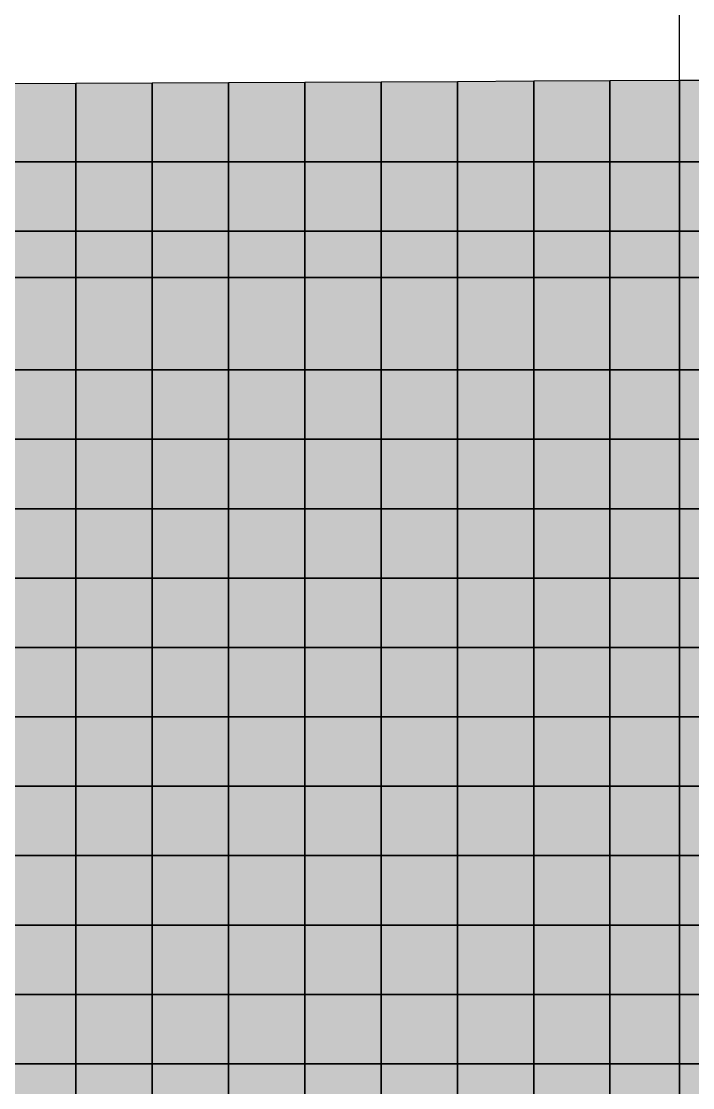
# Model space of a CAD drawing. Header units: inches. Extents: x -100 to 100, y -41 to 41.
# Drawn here: x 23.81 to 33.49, y -10.34 to 5.02 of the extents above; entities that cross this region are included whole.
import ezdxf

# ---------------------------------------------------------------- set-up
doc = ezdxf.new("R2010")
doc.units = ezdxf.units.IN
doc.header["$MEASUREMENT"] = 0

msp = doc.modelspace()

# ---------------------------------------------------------------- linework, layer by layer
at = {"color": 8, "true_color": 0x7e8a72, "transparency": 33554687}
msp.add_line((33.3, 4.17), (33.3, 19.87), dxfattribs=at)
at = {"color": 18, "true_color": 0x000000, "transparency": 33554532}
for p, q in [((33.3, 4.17), (33.3, 19.87)), ((30.1, 4.154), (29, 4.1485)), ((31.2, 4.1595), (30.1, 4.154)), ((30.1, 3), (30.1, 4.154)), ((30.1, 4.154), (30.1, 3)), ((32.3, 4.165), (31.2, 4.1595)), ((31.2, 3), (31.2, 4.1595)), ((31.2, 4.1595), (31.2, 3)), ((33.3, 4.17), (32.3, 4.165)), ((32.3, 3), (32.3, 4.165)), ((32.3, 4.165), (32.3, 3)), ((34.5, 4.176), (33.3, 4.17)), ((33.3, 3), (33.3, 4.17)), ((33.3, 4.17), (33.3, 3)), ((33.3, 4.17), (33.3, 4.17)), ((33.3, 4.17), (33.3, 4.17)), ((33.3, 4.17), (33.3, 4.17)), ((33.3, 3), (33.3, 4.17)), ((24.6, 4.1265), (23.51, 4.12105)), ((25.7, 4.132), (24.6, 4.1265)), ((24.6, 3), (24.6, 4.1265)), ((24.6, 4.1265), (24.6, 3)), ((26.8, 4.1375), (25.7, 4.132)), ((25.7, 3), (25.7, 4.132)), ((25.7, 4.132), (25.7, 3)), ((27.9, 4.143), (26.8, 4.1375)), ((26.8, 3), (26.8, 4.1375)), ((26.8, 4.1375), (26.8, 3)), ((29, 4.1485), (27.9, 4.143)), ((27.9, 3), (27.9, 4.143)), ((27.9, 4.143), (27.9, 3)), ((29, 3), (29, 4.1485)), ((29, 4.1485), (29, 3)), ((24.6, 3), (23.51, 3)), ((23.51, 3), (24.6, 3)), ((24.6, 2), (24.6, 3)), ((24.6, 3), (24.6, 2)), ((25.7, 3), (24.6, 3)), ((24.6, 3), (25.7, 3)), ((25.7, 2), (25.7, 3)), ((25.7, 3), (25.7, 2)), ((26.8, 3), (25.7, 3)), ((25.7, 3), (26.8, 3)), ((26.8, 2), (26.8, 3)), ((26.8, 3), (26.8, 2)), ((27.9, 3), (26.8, 3)), ((26.8, 3), (27.9, 3)), ((27.9, 2), (27.9, 3)), ((29, 3), (27.9, 3)), ((27.9, 3), (27.9, 2)), ((27.9, 3), (29, 3)), ((29, 2), (29, 3)), ((30.1, 3), (29, 3)), ((29, 3), (29, 2)), ((29, 3), (30.1, 3)), ((30.1, 2), (30.1, 3)), ((31.2, 3), (30.1, 3)), ((30.1, 3), (30.1, 2)), ((30.1, 3), (31.2, 3)), ((31.2, 2), (31.2, 3)), ((31.2, 3), (31.2, 2)), ((32.3, 3), (31.2, 3)), ((31.2, 3), (32.3, 3)), ((32.3, 2), (32.3, 3)), ((32.3, 3), (33.3, 3)), ((33.3, 3), (32.3, 3)), ((32.3, 3), (32.3, 2)), ((33.3, 2), (33.3, 3)), ((34.5, 3), (33.3, 3)), ((33.3, 3), (33.3, 2)), ((33.3, 3), (34.5, 3)), ((33.3, 3), (33.3, 3)), ((33.3, 2), (33.3, 3)), ((23.51, 2), (24.6, 2)), ((24.6, 2), (23.51, 2)), ((24.6, 2), (25.7, 2)), ((24.6, 1.33), (24.6, 2)), ((25.7, 2), (24.6, 2)), ((24.6, 2), (24.6, 1.33)), ((25.7, 2), (26.8, 2)), ((25.7, 1.33), (25.7, 2)), ((26.8, 2), (25.7, 2)), ((25.7, 2), (25.7, 1.33)), ((26.8, 2), (27.9, 2)), ((26.8, 1.33), (26.8, 2)), ((27.9, 2), (26.8, 2)), ((26.8, 2), (26.8, 1.33)), ((27.9, 2), (29, 2)), ((27.9, 1.33), (27.9, 2)), ((27.9, 2), (27.9, 1.33)), ((29, 2), (27.9, 2)), ((29, 2), (30.1, 2)), ((29, 1.33), (29, 2)), ((30.1, 2), (29, 2)), ((29, 2), (29, 1.33)), ((30.1, 2), (31.2, 2)), ((30.1, 1.33), (30.1, 2)), ((31.2, 2), (30.1, 2)), ((30.1, 2), (30.1, 1.33)), ((31.2, 2), (32.3, 2)), ((31.2, 1.33), (31.2, 2)), ((32.3, 2), (31.2, 2)), ((31.2, 2), (31.2, 1.33)), ((32.3, 2), (33.3, 2)), ((32.3, 1.33), (32.3, 2)), ((33.3, 2), (32.3, 2)), ((32.3, 2), (32.3, 1.33)), ((33.3, 2), (34.5, 2)), ((33.3, 1.33), (33.3, 2)), ((33.3, 2), (33.3, 1.33)), ((34.5, 2), (33.3, 2)), ((33.3, 2), (33.3, 2)), ((33.3, 2), (33.3, 1.33)), ((24.6, 1.33), (23.51, 1.33)), ((23.51, 1.33), (24.6, 1.33)), ((24.6, 0), (24.6, 1.33)), ((25.7, 1.33), (24.6, 1.33)), ((24.6, 1.33), (24.6, 0)), ((24.6, 1.33), (25.7, 1.33)), ((25.7, 0), (25.7, 1.33)), ((26.8, 1.33), (25.7, 1.33)), ((25.7, 1.33), (25.7, 0)), ((25.7, 1.33), (26.8, 1.33)), ((26.8, 0), (26.8, 1.33)), ((27.9, 1.33), (26.8, 1.33)), ((26.8, 1.33), (26.8, 0)), ((26.8, 1.33), (27.9, 1.33)), ((27.9, 0), (27.9, 1.33)), ((27.9, 1.33), (27.9, 0)), ((29, 1.33), (27.9, 1.33)), ((27.9, 1.33), (29, 1.33)), ((29, 0), (29, 1.33)), ((30.1, 1.33), (29, 1.33)), ((29, 1.33), (29, 0)), ((29, 1.33), (30.1, 1.33)), ((30.1, 0), (30.1, 1.33)), ((31.2, 1.33), (30.1, 1.33)), ((30.1, 1.33), (30.1, 0)), ((30.1, 1.33), (31.2, 1.33)), ((31.2, 0), (31.2, 1.33)), ((32.3, 1.33), (31.2, 1.33)), ((31.2, 1.33), (31.2, 0)), ((31.2, 1.33), (32.3, 1.33)), ((32.3, 0), (32.3, 1.33)), ((33.3, 1.33), (32.3, 1.33)), ((32.3, 1.33), (32.3, 0)), ((32.3, 1.33), (33.3, 1.33)), ((33.3, 1.33), (33.3, 0)), ((33.3, 0), (33.3, 1.33)), ((34.5, 1.33), (33.3, 1.33)), ((33.3, 1.33), (33.3, 0)), ((33.3, 1.33), (34.5, 1.33)), ((33.3, 1.33), (33.3, 1.33)), ((24.6, 0), (23.51, 0)), ((23.51, 0), (24.6, 0)), ((24.6, -1), (24.6, 0)), ((24.6, 0), (24.6, -1)), ((25.7, 0), (24.6, 0)), ((24.6, 0), (25.7, 0)), ((25.7, -1), (25.7, 0)), ((25.7, 0), (25.7, -1)), ((26.8, 0), (25.7, 0)), ((25.7, 0), (26.8, 0)), ((26.8, -1), (26.8, 0)), ((26.8, 0), (26.8, -1)), ((27.9, 0), (26.8, 0)), ((26.8, 0), (27.9, 0)), ((27.9, -1), (27.9, 0)), ((27.9, 0), (27.9, -1)), ((29, 0), (27.9, 0)), ((27.9, 0), (29, 0)), ((29, -1), (29, 0)), ((29, 0), (29, -1)), ((30.1, 0), (29, 0)), ((29, 0), (30.1, 0)), ((30.1, -1), (30.1, 0)), ((30.1, 0), (30.1, -1)), ((31.2, 0), (30.1, 0)), ((30.1, 0), (31.2, 0)), ((31.2, -1), (31.2, 0)), ((31.2, 0), (31.2, -1)), ((32.3, 0), (31.2, 0)), ((31.2, 0), (32.3, 0)), ((32.3, -1), (32.3, 0)), ((32.3, 0), (32.3, -1)), ((33.3, 0), (32.3, 0)), ((32.3, 0), (33.3, 0)), ((33.3, 0), (33.3, -1)), ((33.3, -1), (33.3, 0)), ((33.3, 0), (33.3, -1)), ((34.5, 0), (33.3, 0)), ((33.3, 0), (34.5, 0)), ((33.3, 0), (33.3, 0)), ((24.6, -1), (23.51, -1)), ((23.51, -1), (24.6, -1)), ((24.6, -2), (24.6, -1)), ((24.6, -1), (24.6, -2)), ((25.7, -1), (24.6, -1)), ((24.6, -1), (25.7, -1)), ((25.7, -2), (25.7, -1)), ((26.8, -1), (25.7, -1)), ((25.7, -1), (25.7, -2)), ((25.7, -1), (26.8, -1)), ((26.8, -2), (26.8, -1)), ((26.8, -1), (26.8, -2)), ((27.9, -1), (26.8, -1)), ((26.8, -1), (27.9, -1)), ((27.9, -2), (27.9, -1)), ((27.9, -1), (29, -1)), ((29, -1), (27.9, -1)), ((27.9, -1), (27.9, -2)), ((29, -2), (29, -1)), ((29, -1), (29, -2)), ((30.1, -1), (29, -1)), ((29, -1), (30.1, -1)), ((30.1, -2), (30.1, -1)), ((31.2, -1), (30.1, -1)), ((30.1, -1), (30.1, -2)), ((30.1, -1), (31.2, -1)), ((31.2, -2), (31.2, -1)), ((31.2, -1), (31.2, -2)), ((32.3, -1), (31.2, -1)), ((31.2, -1), (32.3, -1)), ((32.3, -2), (32.3, -1)), ((32.3, -1), (32.3, -2)), ((33.3, -1), (32.3, -1)), ((32.3, -1), (33.3, -1)), ((33.3, -1), (33.3, -2)), ((33.3, -2), (33.3, -1)), ((33.3, -1), (33.3, -2)), ((34.5, -1), (33.3, -1)), ((33.3, -1), (34.5, -1)), ((33.3, -1), (33.3, -1)), ((24.6, -2), (23.51, -2)), ((23.51, -2), (24.6, -2)), ((24.6, -3), (24.6, -2)), ((24.6, -2), (24.6, -3)), ((25.7, -2), (24.6, -2)), ((24.6, -2), (25.7, -2)), ((25.7, -3), (25.7, -2)), ((26.8, -2), (25.7, -2)), ((25.7, -2), (25.7, -3)), ((25.7, -2), (26.8, -2)), ((26.8, -3), (26.8, -2)), ((26.8, -2), (26.8, -3)), ((27.9, -2), (26.8, -2)), ((26.8, -2), (27.9, -2)), ((27.9, -3), (27.9, -2)), ((29, -2), (27.9, -2)), ((27.9, -2), (27.9, -3)), ((27.9, -2), (29, -2)), ((29, -3), (29, -2)), ((30.1, -2), (29, -2)), ((29, -2), (29, -3)), ((29, -2), (30.1, -2)), ((30.1, -3), (30.1, -2)), ((31.2, -2), (30.1, -2)), ((30.1, -2), (30.1, -3)), ((30.1, -2), (31.2, -2)), ((31.2, -3), (31.2, -2)), ((31.2, -2), (31.2, -3)), ((32.3, -2), (31.2, -2)), ((31.2, -2), (32.3, -2)), ((32.3, -3), (32.3, -2)), ((32.3, -2), (32.3, -3)), ((33.3, -2), (32.3, -2)), ((32.3, -2), (33.3, -2)), ((33.3, -2), (33.3, -3)), ((33.3, -3), (33.3, -2)), ((33.3, -2), (34.5, -2)), ((34.5, -2), (33.3, -2)), ((33.3, -2), (33.3, -3)), ((33.3, -2), (33.3, -2)), ((24.6, -3), (23.51, -3)), ((23.51, -3), (24.6, -3)), ((24.6, -4), (24.6, -3)), ((25.7, -3), (24.6, -3)), ((24.6, -3), (24.6, -4)), ((24.6, -3), (25.7, -3)), ((25.7, -4), (25.7, -3)), ((26.8, -3), (25.7, -3)), ((25.7, -3), (25.7, -4)), ((25.7, -3), (26.8, -3)), ((26.8, -4), (26.8, -3)), ((27.9, -3), (26.8, -3)), ((26.8, -3), (26.8, -4)), ((26.8, -3), (27.9, -3)), ((27.9, -4), (27.9, -3)), ((29, -3), (27.9, -3)), ((27.9, -3), (27.9, -4)), ((27.9, -3), (29, -3)), ((29, -4), (29, -3)), ((30.1, -3), (29, -3)), ((29, -3), (29, -4)), ((29, -3), (30.1, -3)), ((30.1, -4), (30.1, -3)), ((31.2, -3), (30.1, -3)), ((30.1, -3), (30.1, -4)), ((30.1, -3), (31.2, -3)), ((31.2, -4), (31.2, -3)), ((32.3, -3), (31.2, -3)), ((31.2, -3), (31.2, -4)), ((31.2, -3), (32.3, -3)), ((32.3, -4), (32.3, -3)), ((33.3, -3), (32.3, -3)), ((32.3, -3), (32.3, -4)), ((32.3, -3), (33.3, -3)), ((33.3, -3), (33.3, -4)), ((33.3, -4), (33.3, -3)), ((34.5, -3), (33.3, -3)), ((33.3, -3), (33.3, -4)), ((33.3, -3), (34.5, -3)), ((33.3, -3), (33.3, -3)), ((24.6, -4), (23.51, -4)), ((23.51, -4), (24.6, -4)), ((24.6, -5), (24.6, -4)), ((24.6, -4), (24.6, -5)), ((25.7, -4), (24.6, -4)), ((24.6, -4), (25.7, -4)), ((25.7, -5), (25.7, -4)), ((26.8, -4), (25.7, -4)), ((25.7, -4), (25.7, -5)), ((25.7, -4), (26.8, -4)), ((26.8, -5), (26.8, -4)), ((26.8, -4), (26.8, -5)), ((27.9, -4), (26.8, -4)), ((26.8, -4), (27.9, -4)), ((27.9, -5), (27.9, -4)), ((29, -4), (27.9, -4)), ((27.9, -4), (27.9, -5)), ((27.9, -4), (29, -4)), ((29, -5), (29, -4)), ((29, -4), (30.1, -4)), ((29, -4), (29, -5)), ((30.1, -4), (29, -4)), ((30.1, -5), (30.1, -4)), ((31.2, -4), (30.1, -4)), ((30.1, -4), (30.1, -5)), ((30.1, -4), (31.2, -4)), ((31.2, -5), (31.2, -4)), ((31.2, -4), (31.2, -5)), ((32.3, -4), (31.2, -4)), ((31.2, -4), (32.3, -4)), ((32.3, -5), (32.3, -4)), ((32.3, -4), (32.3, -5)), ((33.3, -4), (32.3, -4)), ((32.3, -4), (33.3, -4)), ((33.3, -4), (33.3, -5)), ((33.3, -5), (33.3, -4)), ((33.3, -4), (33.3, -5)), ((34.5, -4), (33.3, -4)), ((33.3, -4), (34.5, -4)), ((33.3, -4), (33.3, -4)), ((23.51, -5), (24.6, -5)), ((24.6, -5), (23.51, -5)), ((24.6, -6), (24.6, -5)), ((25.7, -5), (24.6, -5)), ((24.6, -5), (24.6, -6)), ((24.6, -5), (25.7, -5)), ((25.7, -6), (25.7, -5)), ((26.8, -5), (25.7, -5)), ((25.7, -5), (25.7, -6)), ((25.7, -5), (26.8, -5)), ((26.8, -6), (26.8, -5)), ((26.8, -5), (26.8, -6)), ((27.9, -5), (26.8, -5)), ((26.8, -5), (27.9, -5)), ((27.9, -6), (27.9, -5)), ((29, -5), (27.9, -5)), ((27.9, -5), (27.9, -6)), ((27.9, -5), (29, -5)), ((29, -6), (29, -5)), ((30.1, -5), (29, -5)), ((29, -5), (29, -6)), ((29, -5), (30.1, -5)), ((30.1, -6), (30.1, -5)), ((31.2, -5), (30.1, -5)), ((30.1, -5), (30.1, -6)), ((30.1, -5), (31.2, -5)), ((31.2, -6), (31.2, -5)), ((32.3, -5), (31.2, -5)), ((31.2, -5), (31.2, -6)), ((31.2, -5), (32.3, -5)), ((32.3, -6), (32.3, -5)), ((33.3, -5), (32.3, -5)), ((32.3, -5), (32.3, -6)), ((32.3, -5), (33.3, -5)), ((33.3, -5), (33.3, -6)), ((33.3, -6), (33.3, -5)), ((34.5, -5), (33.3, -5)), ((33.3, -5), (33.3, -6)), ((33.3, -5), (34.5, -5)), ((33.3, -5), (33.3, -5)), ((24.6, -6), (23.51, -6)), ((23.51, -6), (24.6, -6)), ((24.6, -7), (24.6, -6)), ((25.7, -6), (24.6, -6)), ((24.6, -6), (24.6, -7)), ((24.6, -6), (25.7, -6)), ((25.7, -7), (25.7, -6)), ((26.8, -6), (25.7, -6)), ((25.7, -6), (25.7, -7)), ((25.7, -6), (26.8, -6)), ((26.8, -7), (26.8, -6)), ((26.8, -6), (26.8, -7)), ((27.9, -6), (26.8, -6)), ((26.8, -6), (27.9, -6)), ((27.9, -7), (27.9, -6)), ((29, -6), (27.9, -6)), ((27.9, -6), (27.9, -7)), ((27.9, -6), (29, -6)), ((29, -7), (29, -6)), ((30.1, -6), (29, -6)), ((29, -6), (29, -7)), ((29, -6), (30.1, -6)), ((30.1, -7), (30.1, -6)), ((31.2, -6), (30.1, -6)), ((30.1, -6), (30.1, -7)), ((30.1, -6), (31.2, -6)), ((31.2, -7), (31.2, -6)), ((32.3, -6), (31.2, -6)), ((31.2, -6), (31.2, -7)), ((31.2, -6), (32.3, -6)), ((32.3, -7), (32.3, -6)), ((33.3, -6), (32.3, -6)), ((32.3, -6), (32.3, -7)), ((32.3, -6), (33.3, -6)), ((33.3, -6), (33.3, -7)), ((33.3, -7), (33.3, -6)), ((34.5, -6), (33.3, -6)), ((33.3, -6), (33.3, -7)), ((33.3, -6), (34.5, -6)), ((33.3, -6), (33.3, -6)), ((24.6, -7), (23.51, -7)), ((23.51, -7), (24.6, -7)), ((24.6, -8), (24.6, -7)), ((25.7, -7), (24.6, -7)), ((24.6, -7), (24.6, -8)), ((24.6, -7), (25.7, -7)), ((25.7, -8), (25.7, -7)), ((26.8, -7), (25.7, -7)), ((25.7, -7), (25.7, -8)), ((25.7, -7), (26.8, -7)), ((26.8, -8), (26.8, -7)), ((26.8, -7), (26.8, -8)), ((27.9, -7), (26.8, -7)), ((26.8, -7), (27.9, -7)), ((27.9, -8), (27.9, -7)), ((29, -7), (27.9, -7)), ((27.9, -7), (27.9, -8)), ((27.9, -7), (29, -7)), ((29, -8), (29, -7)), ((30.1, -7), (29, -7)), ((29, -7), (29, -8)), ((29, -7), (30.1, -7)), ((30.1, -8), (30.1, -7)), ((30.1, -7), (31.2, -7)), ((30.1, -7), (30.1, -8)), ((31.2, -7), (30.1, -7)), ((31.2, -8), (31.2, -7)), ((31.2, -7), (31.2, -8)), ((32.3, -7), (31.2, -7)), ((31.2, -7), (32.3, -7)), ((32.3, -8), (32.3, -7)), ((33.3, -7), (32.3, -7)), ((32.3, -7), (32.3, -8)), ((32.3, -7), (33.3, -7)), ((33.3, -7), (33.3, -8)), ((33.3, -8), (33.3, -7)), ((34.5, -7), (33.3, -7)), ((33.3, -7), (33.3, -8)), ((33.3, -7), (34.5, -7)), ((33.3, -7), (33.3, -7)), ((24.6, -8), (23.51, -8)), ((23.51, -8), (24.6, -8)), ((24.6, -9), (24.6, -8)), ((24.6, -8), (25.7, -8)), ((25.7, -8), (24.6, -8)), ((24.6, -8), (24.6, -9)), ((25.7, -9), (25.7, -8)), ((26.8, -8), (25.7, -8)), ((25.7, -8), (25.7, -9)), ((25.7, -8), (26.8, -8)), ((26.8, -9), (26.8, -8)), ((27.9, -8), (26.8, -8)), ((26.8, -8), (26.8, -9)), ((26.8, -8), (27.9, -8)), ((27.9, -9), (27.9, -8)), ((29, -8), (27.9, -8)), ((27.9, -8), (27.9, -9)), ((27.9, -8), (29, -8)), ((29, -9), (29, -8)), ((30.1, -8), (29, -8)), ((29, -8), (29, -9)), ((29, -8), (30.1, -8)), ((30.1, -9), (30.1, -8)), ((30.1, -8), (30.1, -9)), ((31.2, -8), (30.1, -8)), ((30.1, -8), (31.2, -8)), ((31.2, -9), (31.2, -8)), ((32.3, -8), (31.2, -8)), ((31.2, -8), (31.2, -9)), ((31.2, -8), (32.3, -8)), ((32.3, -9), (32.3, -8)), ((33.3, -8), (32.3, -8)), ((32.3, -8), (32.3, -9)), ((32.3, -8), (33.3, -8)), ((33.3, -8), (33.3, -9)), ((33.3, -9), (33.3, -8)), ((34.5, -8), (33.3, -8)), ((33.3, -8), (33.3, -9)), ((33.3, -8), (34.5, -8)), ((33.3, -8), (33.3, -8)), ((24.6, -9), (23.51, -9)), ((23.51, -9), (24.6, -9)), ((24.6, -10), (24.6, -9)), ((25.7, -9), (24.6, -9)), ((24.6, -9), (24.6, -10)), ((24.6, -9), (25.7, -9)), ((25.7, -10), (25.7, -9)), ((26.8, -9), (25.7, -9)), ((25.7, -9), (25.7, -10)), ((25.7, -9), (26.8, -9)), ((26.8, -10), (26.8, -9)), ((26.8, -9), (26.8, -10)), ((27.9, -9), (26.8, -9)), ((26.8, -9), (27.9, -9)), ((27.9, -10), (27.9, -9)), ((29, -9), (27.9, -9)), ((27.9, -9), (27.9, -10)), ((27.9, -9), (29, -9)), ((29, -10), (29, -9)), ((30.1, -9), (29, -9)), ((29, -9), (29, -10)), ((29, -9), (30.1, -9)), ((30.1, -10), (30.1, -9)), ((30.1, -9), (30.1, -10)), ((31.2, -9), (30.1, -9)), ((30.1, -9), (31.2, -9)), ((31.2, -10), (31.2, -9)), ((31.2, -9), (31.2, -10)), ((32.3, -9), (31.2, -9)), ((31.2, -9), (32.3, -9)), ((32.3, -10), (32.3, -9)), ((33.3, -9), (32.3, -9)), ((32.3, -9), (32.3, -10)), ((32.3, -9), (33.3, -9)), ((33.3, -9), (33.3, -10)), ((33.3, -10), (33.3, -9)), ((34.5, -9), (33.3, -9)), ((33.3, -9), (33.3, -10)), ((33.3, -9), (34.5, -9)), ((33.3, -9), (33.3, -9)), ((24.6, -10), (23.51, -10)), ((23.51, -10), (24.6, -10)), ((24.6, -11), (24.6, -10)), ((24.6, -10), (24.6, -11)), ((25.7, -10), (24.6, -10)), ((24.6, -10), (25.7, -10)), ((25.7, -11), (25.7, -10)), ((26.8, -10), (25.7, -10)), ((25.7, -10), (25.7, -11)), ((25.7, -10), (26.8, -10)), ((26.8, -11), (26.8, -10)), ((26.8, -10), (26.8, -11)), ((27.9, -10), (26.8, -10)), ((26.8, -10), (27.9, -10)), ((27.9, -11), (27.9, -10)), ((29, -10), (27.9, -10)), ((27.9, -10), (27.9, -11)), ((27.9, -10), (29, -10)), ((29, -11), (29, -10)), ((29, -10), (29, -11)), ((30.1, -10), (29, -10)), ((29, -10), (30.1, -10)), ((30.1, -11), (30.1, -10)), ((30.1, -10), (30.1, -11)), ((31.2, -10), (30.1, -10)), ((30.1, -10), (31.2, -10)), ((31.2, -11), (31.2, -10)), ((31.2, -10), (32.3, -10)), ((31.2, -10), (31.2, -11)), ((32.3, -10), (31.2, -10)), ((32.3, -11), (32.3, -10)), ((32.3, -10), (32.3, -11)), ((33.3, -10), (32.3, -10)), ((32.3, -10), (33.3, -10)), ((33.3, -10), (33.3, -11)), ((33.3, -11), (33.3, -10)), ((33.3, -10), (33.3, -11)), ((34.5, -10), (33.3, -10)), ((33.3, -10), (34.5, -10)), ((33.3, -10), (33.3, -10))]:
    msp.add_line(p, q, dxfattribs=at)
at = {"color": 33, "true_color": 0xe99a4e, "transparency": 33554687}
msp.add_line((33.3, 4.17), (33.3, 4.17), dxfattribs=at)
at = {"color": 251, "true_color": 0x435b5c, "transparency": 33554687}
msp.add_line((33.3, 4.17), (33.3, 4.17), dxfattribs=at)
at = {"color": 212, "true_color": 0xbd27e2, "transparency": 33554687}
for p, q in [((33.3, 4.17), (33.3, 4.17)), ((33.3, 3), (33.3, 3)), ((33.3, 2), (33.3, 2)), ((33.3, 1.33), (33.3, 1.33)), ((33.3, 0), (33.3, 0)), ((33.3, -1), (33.3, -1)), ((33.3, -2), (33.3, -2)), ((33.3, -3), (33.3, -3)), ((33.3, -4), (33.3, -4)), ((33.3, -5), (33.3, -5)), ((33.3, -6), (33.3, -6)), ((33.3, -7), (33.3, -7)), ((33.3, -8), (33.3, -8)), ((33.3, -9), (33.3, -9)), ((33.3, -10), (33.3, -10))]:
    msp.add_line(p, q, dxfattribs=at)
at = {"color": 221, "true_color": 0xf767d7, "transparency": 33554687}
for p, q in [((33.3, 3), (33.3, 4.17)), ((33.3, 2), (33.3, 3))]:
    msp.add_line(p, q, dxfattribs=at)
at = {"color": 151, "true_color": 0xa2c9f8, "transparency": 33554687}
msp.add_line((33.3, 2), (33.3, 1.33), dxfattribs=at)
at = {"color": 173, "true_color": 0x6b48ec, "transparency": 33554687}
for p, q in [((33.3, 1.33), (33.3, 0)), ((33.3, 0), (33.3, -1)), ((33.3, -1), (33.3, -2)), ((33.3, -2), (33.3, -3)), ((33.3, -3), (33.3, -4)), ((33.3, -4), (33.3, -5)), ((33.3, -5), (33.3, -6)), ((33.3, -6), (33.3, -7)), ((33.3, -7), (33.3, -8)), ((33.3, -8), (33.3, -9)), ((33.3, -9), (33.3, -10)), ((33.3, -10), (33.3, -11))]:
    msp.add_line(p, q, dxfattribs=at)
at = {"color": 33, "true_color": 0xe99a4e, "transparency": 33554687}
for points in [[(30.1, 4.154), (29, 4.1485), (29, 3)], [(30.1, 4.154), (29, 3), (30.1, 3)], [(31.2, 4.1595), (30.1, 4.154), (30.1, 3)], [(31.2, 4.1595), (30.1, 3), (31.2, 3)], [(32.3, 4.165), (31.2, 4.1595), (31.2, 3)], [(32.3, 4.165), (31.2, 3), (32.3, 3)], [(33.3, 4.17), (32.3, 4.165), (32.3, 3)], [(33.3, 4.17), (32.3, 3), (33.3, 3)], [(34.5, 4.176), (33.3, 4.17), (33.3, 3)], [(34.5, 4.176), (33.3, 3), (34.5, 3)], [(24.6, 4.1265), (23.51, 4.12105), (23.51, 3)], [(24.6, 4.1265), (23.51, 3), (24.6, 3)], [(25.7, 4.132), (24.6, 4.1265), (24.6, 3)], [(25.7, 4.132), (24.6, 3), (25.7, 3)], [(26.8, 4.1375), (25.7, 4.132), (25.7, 3)], [(26.8, 4.1375), (25.7, 3), (26.8, 3)], [(27.9, 4.143), (26.8, 4.1375), (26.8, 3)], [(27.9, 4.143), (26.8, 3), (27.9, 3)], [(29, 4.1485), (27.9, 4.143), (27.9, 3)], [(29, 4.1485), (27.9, 3), (29, 3)], [(23.51, 2), (24.6, 2), (24.6, 3)], [(23.51, 2), (24.6, 3), (23.51, 3)], [(24.6, 3), (24.6, 2), (25.7, 2)], [(24.6, 3), (25.7, 2), (25.7, 3)], [(25.7, 3), (25.7, 2), (26.8, 2)], [(25.7, 3), (26.8, 2), (26.8, 3)], [(26.8, 3), (26.8, 2), (27.9, 2)], [(26.8, 3), (27.9, 2), (27.9, 3)], [(27.9, 2), (29, 2), (29, 3)], [(27.9, 2), (29, 3), (27.9, 3)], [(29, 2), (30.1, 2), (30.1, 3)], [(29, 2), (30.1, 3), (29, 3)], [(30.1, 2), (31.2, 2), (31.2, 3)], [(30.1, 2), (31.2, 3), (30.1, 3)], [(31.2, 3), (31.2, 2), (32.3, 2)], [(31.2, 3), (32.3, 2), (32.3, 3)], [(33.3, 2), (33.3, 3), (32.3, 3)], [(33.3, 2), (32.3, 3), (32.3, 2)], [(33.3, 2), (34.5, 2), (34.5, 3)], [(33.3, 2), (34.5, 3), (33.3, 3)]]:
    msp.add_solid(points, dxfattribs=at)
at = {"color": 221, "true_color": 0xf767d7, "transparency": 33554687}
for points in [[(24.6, 2), (23.51, 2), (23.51, 1.33)], [(24.6, 2), (23.51, 1.33), (24.6, 1.33)], [(24.6, 1.33), (25.7, 1.33), (25.7, 2)], [(24.6, 1.33), (25.7, 2), (24.6, 2)], [(25.7, 1.33), (26.8, 1.33), (26.8, 2)], [(25.7, 1.33), (26.8, 2), (25.7, 2)], [(26.8, 1.33), (27.9, 1.33), (27.9, 2)], [(26.8, 1.33), (27.9, 2), (26.8, 2)], [(27.9, 2), (27.9, 1.33), (29, 1.33)], [(27.9, 2), (29, 1.33), (29, 2)], [(30.1, 2), (29, 2), (29, 1.33)], [(30.1, 2), (29, 1.33), (30.1, 1.33)], [(30.1, 1.33), (31.2, 1.33), (31.2, 2)], [(30.1, 1.33), (31.2, 2), (30.1, 2)], [(31.2, 1.33), (32.3, 1.33), (32.3, 2)], [(31.2, 1.33), (32.3, 2), (31.2, 2)], [(32.3, 1.33), (33.3, 1.33), (33.3, 2)], [(32.3, 1.33), (33.3, 2), (32.3, 2)], [(33.3, 2), (33.3, 1.33), (34.5, 1.33)], [(33.3, 2), (34.5, 1.33), (34.5, 2)]]:
    msp.add_solid(points, dxfattribs=at)
at = {"color": 254, "true_color": 0xd5d5d5, "transparency": 33554687}
for points in [[(24.6, 1.33), (23.51, 1.33), (23.51, 0)], [(24.6, 1.33), (23.51, 0), (24.6, 0)], [(25.7, 1.33), (24.6, 1.33), (24.6, 0)], [(25.7, 1.33), (24.6, 0), (25.7, 0)], [(26.8, 1.33), (25.7, 1.33), (25.7, 0)], [(26.8, 1.33), (25.7, 0), (26.8, 0)], [(27.9, 1.33), (26.8, 1.33), (26.8, 0)], [(27.9, 1.33), (26.8, 0), (27.9, 0)], [(27.9, 1.33), (27.9, 0), (29, 0)], [(27.9, 1.33), (29, 0), (29, 1.33)], [(30.1, 1.33), (29, 1.33), (29, 0)], [(30.1, 1.33), (29, 0), (30.1, 0)], [(31.2, 1.33), (30.1, 1.33), (30.1, 0)], [(31.2, 1.33), (30.1, 0), (31.2, 0)], [(32.3, 1.33), (31.2, 1.33), (31.2, 0)], [(32.3, 1.33), (31.2, 0), (32.3, 0)], [(33.3, 1.33), (32.3, 1.33), (32.3, 0)], [(33.3, 1.33), (32.3, 0), (33.3, 0)], [(34.5, 1.33), (33.3, 1.33), (33.3, 0)], [(34.5, 1.33), (33.3, 0), (34.5, 0)], [(23.51, 0), (23.51, -1), (24.6, -1)], [(23.51, 0), (24.6, -1), (24.6, 0)], [(24.6, 0), (24.6, -1), (25.7, -1)], [(24.6, 0), (25.7, -1), (25.7, 0)], [(25.7, 0), (25.7, -1), (26.8, -1)], [(25.7, 0), (26.8, -1), (26.8, 0)], [(26.8, 0), (26.8, -1), (27.9, -1)], [(26.8, 0), (27.9, -1), (27.9, 0)], [(27.9, 0), (27.9, -1), (29, -1)], [(27.9, 0), (29, -1), (29, 0)], [(29, 0), (29, -1), (30.1, -1)], [(29, 0), (30.1, -1), (30.1, 0)], [(30.1, 0), (30.1, -1), (31.2, -1)], [(30.1, 0), (31.2, -1), (31.2, 0)], [(31.2, 0), (31.2, -1), (32.3, -1)], [(31.2, 0), (32.3, -1), (32.3, 0)], [(32.3, 0), (32.3, -1), (33.3, -1)], [(32.3, 0), (33.3, -1), (33.3, 0)], [(33.3, 0), (33.3, -1), (34.5, -1)], [(33.3, 0), (34.5, -1), (34.5, 0)], [(23.51, -1), (23.51, -2), (24.6, -2)], [(23.51, -1), (24.6, -2), (24.6, -1)], [(24.6, -1), (24.6, -2), (25.7, -2)], [(24.6, -1), (25.7, -2), (25.7, -1)], [(26.8, -1), (25.7, -1), (25.7, -2)], [(26.8, -1), (25.7, -2), (26.8, -2)], [(26.8, -1), (26.8, -2), (27.9, -2)], [(26.8, -1), (27.9, -2), (27.9, -1)], [(29, -1), (27.9, -1), (27.9, -2)], [(29, -1), (27.9, -2), (29, -2)], [(29, -1), (29, -2), (30.1, -2)], [(29, -1), (30.1, -2), (30.1, -1)], [(31.2, -1), (30.1, -1), (30.1, -2)], [(31.2, -1), (30.1, -2), (31.2, -2)], [(31.2, -1), (31.2, -2), (32.3, -2)], [(31.2, -1), (32.3, -2), (32.3, -1)], [(32.3, -1), (32.3, -2), (33.3, -2)], [(32.3, -1), (33.3, -2), (33.3, -1)], [(33.3, -1), (33.3, -2), (34.5, -2)], [(33.3, -1), (34.5, -2), (34.5, -1)], [(24.6, -2), (23.51, -2), (23.51, -3)], [(24.6, -2), (23.51, -3), (24.6, -3)], [(24.6, -2), (24.6, -3), (25.7, -3)], [(24.6, -2), (25.7, -3), (25.7, -2)], [(26.8, -2), (25.7, -2), (25.7, -3)], [(26.8, -2), (25.7, -3), (26.8, -3)], [(26.8, -2), (26.8, -3), (27.9, -3)], [(26.8, -2), (27.9, -3), (27.9, -2)], [(29, -2), (27.9, -2), (27.9, -3)], [(29, -2), (27.9, -3), (29, -3)], [(30.1, -2), (29, -2), (29, -3)], [(30.1, -2), (29, -3), (30.1, -3)], [(31.2, -2), (30.1, -2), (30.1, -3)], [(31.2, -2), (30.1, -3), (31.2, -3)], [(31.2, -2), (31.2, -3), (32.3, -3)], [(31.2, -2), (32.3, -3), (32.3, -2)], [(32.3, -2), (32.3, -3), (33.3, -3)], [(32.3, -2), (33.3, -3), (33.3, -2)], [(34.5, -2), (33.3, -2), (33.3, -3)], [(34.5, -2), (33.3, -3), (34.5, -3)], [(24.6, -3), (23.51, -3), (23.51, -4)], [(24.6, -3), (23.51, -4), (24.6, -4)], [(25.7, -3), (24.6, -3), (24.6, -4)], [(25.7, -3), (24.6, -4), (25.7, -4)], [(26.8, -3), (25.7, -3), (25.7, -4)], [(26.8, -3), (25.7, -4), (26.8, -4)], [(27.9, -3), (26.8, -3), (26.8, -4)], [(27.9, -3), (26.8, -4), (27.9, -4)], [(29, -3), (27.9, -3), (27.9, -4)], [(29, -3), (27.9, -4), (29, -4)], [(30.1, -3), (29, -3), (29, -4)], [(30.1, -3), (29, -4), (30.1, -4)], [(31.2, -3), (30.1, -3), (30.1, -4)], [(31.2, -3), (30.1, -4), (31.2, -4)], [(32.3, -3), (31.2, -3), (31.2, -4)], [(32.3, -3), (31.2, -4), (32.3, -4)], [(33.3, -3), (32.3, -3), (32.3, -4)], [(33.3, -3), (32.3, -4), (33.3, -4)], [(34.5, -3), (33.3, -3), (33.3, -4)], [(34.5, -3), (33.3, -4), (34.5, -4)], [(23.51, -4), (23.51, -5), (24.6, -5)], [(23.51, -4), (24.6, -5), (24.6, -4)], [(24.6, -4), (24.6, -5), (25.7, -5)], [(24.6, -4), (25.7, -5), (25.7, -4)], [(26.8, -4), (25.7, -4), (25.7, -5)], [(26.8, -4), (25.7, -5), (26.8, -5)], [(26.8, -4), (26.8, -5), (27.9, -5)], [(26.8, -4), (27.9, -5), (27.9, -4)], [(29, -4), (27.9, -4), (27.9, -5)], [(29, -4), (27.9, -5), (29, -5)], [(29, -4), (29, -5), (30.1, -5)], [(29, -4), (30.1, -5), (30.1, -4)], [(31.2, -4), (30.1, -4), (30.1, -5)], [(31.2, -4), (30.1, -5), (31.2, -5)], [(31.2, -4), (31.2, -5), (32.3, -5)], [(31.2, -4), (32.3, -5), (32.3, -4)], [(32.3, -4), (32.3, -5), (33.3, -5)], [(32.3, -4), (33.3, -5), (33.3, -4)], [(33.3, -4), (33.3, -5), (34.5, -5)], [(33.3, -4), (34.5, -5), (34.5, -4)], [(24.6, -5), (23.51, -5), (23.51, -6)], [(24.6, -5), (23.51, -6), (24.6, -6)], [(25.7, -5), (24.6, -5), (24.6, -6)], [(25.7, -5), (24.6, -6), (25.7, -6)], [(26.8, -5), (25.7, -5), (25.7, -6)], [(26.8, -5), (25.7, -6), (26.8, -6)], [(26.8, -5), (26.8, -6), (27.9, -6)], [(26.8, -5), (27.9, -6), (27.9, -5)], [(29, -5), (27.9, -5), (27.9, -6)], [(29, -5), (27.9, -6), (29, -6)], [(30.1, -5), (29, -5), (29, -6)], [(30.1, -5), (29, -6), (30.1, -6)], [(31.2, -5), (30.1, -5), (30.1, -6)], [(31.2, -5), (30.1, -6), (31.2, -6)], [(32.3, -5), (31.2, -5), (31.2, -6)], [(32.3, -5), (31.2, -6), (32.3, -6)], [(33.3, -5), (32.3, -5), (32.3, -6)], [(33.3, -5), (32.3, -6), (33.3, -6)], [(34.5, -5), (33.3, -5), (33.3, -6)], [(34.5, -5), (33.3, -6), (34.5, -6)], [(24.6, -6), (23.51, -6), (23.51, -7)], [(24.6, -6), (23.51, -7), (24.6, -7)], [(25.7, -6), (24.6, -6), (24.6, -7)], [(25.7, -6), (24.6, -7), (25.7, -7)], [(26.8, -6), (25.7, -6), (25.7, -7)], [(26.8, -6), (25.7, -7), (26.8, -7)], [(26.8, -6), (26.8, -7), (27.9, -7)], [(26.8, -6), (27.9, -7), (27.9, -6)], [(29, -6), (27.9, -6), (27.9, -7)], [(29, -6), (27.9, -7), (29, -7)], [(30.1, -6), (29, -6), (29, -7)], [(30.1, -6), (29, -7), (30.1, -7)], [(31.2, -6), (30.1, -6), (30.1, -7)], [(31.2, -6), (30.1, -7), (31.2, -7)], [(32.3, -6), (31.2, -6), (31.2, -7)], [(32.3, -6), (31.2, -7), (32.3, -7)], [(33.3, -6), (32.3, -6), (32.3, -7)], [(33.3, -6), (32.3, -7), (33.3, -7)], [(34.5, -6), (33.3, -6), (33.3, -7)], [(34.5, -6), (33.3, -7), (34.5, -7)], [(24.6, -7), (23.51, -7), (23.51, -8)], [(24.6, -7), (23.51, -8), (24.6, -8)], [(25.7, -7), (24.6, -7), (24.6, -8)], [(25.7, -7), (24.6, -8), (25.7, -8)], [(26.8, -7), (25.7, -7), (25.7, -8)], [(26.8, -7), (25.7, -8), (26.8, -8)], [(26.8, -7), (26.8, -8), (27.9, -8)], [(26.8, -7), (27.9, -8), (27.9, -7)], [(29, -7), (27.9, -7), (27.9, -8)], [(29, -7), (27.9, -8), (29, -8)], [(30.1, -7), (29, -7), (29, -8)], [(30.1, -7), (29, -8), (30.1, -8)], [(30.1, -7), (30.1, -8), (31.2, -8)], [(30.1, -7), (31.2, -8), (31.2, -7)], [(31.2, -7), (31.2, -8), (32.3, -8)], [(31.2, -7), (32.3, -8), (32.3, -7)], [(33.3, -7), (32.3, -7), (32.3, -8)], [(33.3, -7), (32.3, -8), (33.3, -8)], [(34.5, -7), (33.3, -7), (33.3, -8)], [(34.5, -7), (33.3, -8), (34.5, -8)], [(24.6, -8), (23.51, -8), (23.51, -9)], [(24.6, -8), (23.51, -9), (24.6, -9)], [(25.7, -8), (24.6, -8), (24.6, -9)], [(25.7, -8), (24.6, -9), (25.7, -9)], [(26.8, -8), (25.7, -8), (25.7, -9)], [(26.8, -8), (25.7, -9), (26.8, -9)], [(27.9, -8), (26.8, -8), (26.8, -9)], [(27.9, -8), (26.8, -9), (27.9, -9)], [(29, -8), (27.9, -8), (27.9, -9)], [(29, -8), (27.9, -9), (29, -9)], [(30.1, -8), (29, -8), (29, -9)], [(30.1, -8), (29, -9), (30.1, -9)], [(30.1, -8), (30.1, -9), (31.2, -9)], [(30.1, -8), (31.2, -9), (31.2, -8)], [(32.3, -8), (31.2, -8), (31.2, -9)], [(32.3, -8), (31.2, -9), (32.3, -9)], [(33.3, -8), (32.3, -8), (32.3, -9)], [(33.3, -8), (32.3, -9), (33.3, -9)], [(34.5, -8), (33.3, -8), (33.3, -9)], [(34.5, -8), (33.3, -9), (34.5, -9)], [(24.6, -9), (23.51, -9), (23.51, -10)], [(24.6, -9), (23.51, -10), (24.6, -10)], [(25.7, -9), (24.6, -9), (24.6, -10)], [(25.7, -9), (24.6, -10), (25.7, -10)], [(26.8, -9), (25.7, -9), (25.7, -10)], [(26.8, -9), (25.7, -10), (26.8, -10)], [(26.8, -9), (26.8, -10), (27.9, -10)], [(26.8, -9), (27.9, -10), (27.9, -9)], [(29, -9), (27.9, -9), (27.9, -10)], [(29, -9), (27.9, -10), (29, -10)], [(30.1, -9), (29, -9), (29, -10)], [(30.1, -9), (29, -10), (30.1, -10)], [(30.1, -9), (30.1, -10), (31.2, -10)], [(30.1, -9), (31.2, -10), (31.2, -9)], [(31.2, -9), (31.2, -10), (32.3, -10)], [(31.2, -9), (32.3, -10), (32.3, -9)], [(33.3, -9), (32.3, -9), (32.3, -10)], [(33.3, -9), (32.3, -10), (33.3, -10)], [(34.5, -9), (33.3, -9), (33.3, -10)], [(34.5, -9), (33.3, -10), (34.5, -10)], [(23.51, -10), (23.51, -11), (24.6, -11)], [(23.51, -10), (24.6, -11), (24.6, -10)], [(24.6, -10), (24.6, -11), (25.7, -11)], [(24.6, -10), (25.7, -11), (25.7, -10)], [(26.8, -10), (25.7, -10), (25.7, -11)], [(26.8, -10), (25.7, -11), (26.8, -11)], [(26.8, -10), (26.8, -11), (27.9, -11)], [(26.8, -10), (27.9, -11), (27.9, -10)], [(29, -10), (27.9, -10), (27.9, -11)], [(29, -10), (27.9, -11), (29, -11)], [(29, -10), (29, -11), (30.1, -11)], [(29, -10), (30.1, -11), (30.1, -10)], [(30.1, -10), (30.1, -11), (31.2, -11)], [(30.1, -10), (31.2, -11), (31.2, -10)], [(31.2, -10), (31.2, -11), (32.3, -11)], [(31.2, -10), (32.3, -11), (32.3, -10)], [(32.3, -10), (32.3, -11), (33.3, -11)], [(32.3, -10), (33.3, -11), (33.3, -10)], [(33.3, -10), (33.3, -11), (34.5, -11)], [(33.3, -10), (34.5, -11), (34.5, -10)]]:
    msp.add_solid(points, dxfattribs=at)

doc.saveas('drawing.dxf')
